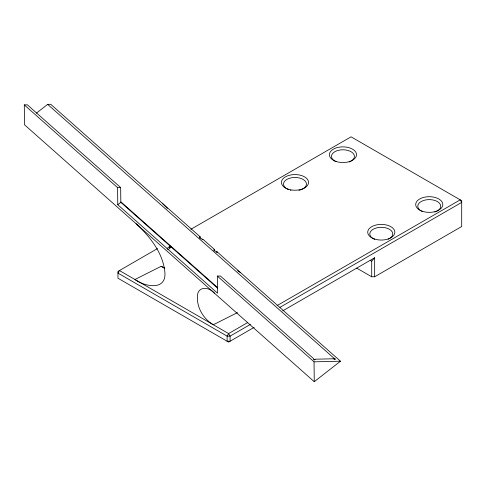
<?xml version="1.0" encoding="UTF-8"?>
<svg xmlns="http://www.w3.org/2000/svg" width="486" height="486" viewBox="0 0 486 486"><rect width="100%" height="100%" fill="white"/><g stroke="black" fill="none" stroke-linecap="round" stroke-linejoin="round"><path stroke-width="0.73" d="M200.068 238.353L200.068 236.718L50.732 104.29L47.658 104.362L36.432 113.141M202.856 239.798C202.407 238.517 198.264 237.8 200.068 236.712A2.217 1.847 -0.6 0 0 199.503 237.836M217.005 252.501L217.029 251.754L340.473 361.213L314.26 381.71L24.525 124.787L24.3 104.903L27.374 104.83L120.656 187.547L120.826 202.346L170.13 246.068L167.081 248.449L117.776 204.728L117.582 187.62L24.3 104.903M315.098 359.585L314.873 359.731A0.832 0.693 -0.6 0 1 313.695 359.737L313.689 359.276A1.069 0.346 32.8 0 0 314.746 359.664M170.124 246.013A0.832 0.437 -50.5 0 0 169.881 246.226L169.814 247.198M371.705 276.771L371.705 261.182L374.657 257.774L374.657 276.771L371.705 276.771L356.669 268.09M171.036 247.295L170.404 247.702M117.776 204.728L120.826 202.346M167.099 248.583A0.832 0.31 52 0 0 167.731 249.482A0.832 0.31 52 0 0 168.223 249.464L171.266 247.076L217.491 288.07M333.165 358.887L333.979 358.255L47.658 104.362M157.488 248.577L117.958 271.401L117.958 278.217L228.602 342.095L254.178 327.333M190.949 229.258L351.056 136.827L461.7 200.706L461.7 226.512L374.657 276.771M247.629 322.595L228.602 333.578L227.126 336.136L227.126 341.245L230.078 341.245L230.078 336.136L228.602 333.578L119.434 270.55L117.958 273.108L227.126 336.136L230.078 336.136L250.418 324.393M277.16 305.548L460.224 199.855L461.7 202.407L279.948 307.346M282.652 310.894L374.657 257.774M164.408 267.774L161.139 266.328L134.932 279.499C144.403 286.461 165.945 291.187 164.948 272.95C163.326 253.249 150.028 236.7 136.074 223.706M237.502 312.595L213.311 324.751C203.719 319.102 197.049 308.264 197.377 297.013C197.055 286.041 208.901 286.375 214.46 293.21M117.582 187.62L120.656 187.547M168.223 249.464L217.528 293.186L217.333 276.072L220.407 276.005L313.695 358.723M314.879 359.215L333.937 358.771M217.333 276.072L314.041 361.827L340.473 361.213M213.858 250.515A2.09 1.744 -0.6 0 1 214.393 249.409C212.929 250.029 216.009 251.675 216.999 251.754A1.786 1.488 -0.6 0 1 216.088 252.21M370.235 260.332L371.705 261.182M161.139 266.328L164.815 268.448M237.563 270.708L240.667 272.713M214.393 249.415L202.869 239.197A1.95 1.628 -0.6 0 1 201.963 239.659M120.984 201.927L217.728 287.718M169.505 246.675L170.622 247.672M162.288 203.209L167.378 208.458M214.393 249.421L214.399 251.049M314.041 361.827L314.26 381.71M374.402 239.24A11.476 6.628 0 0 1 372.792 229.477A11.476 6.628 0 0 1 389.772 229.477A11.476 6.628 0 0 1 388.156 239.24M288.101 189.406A11.476 6.628 0 0 1 287.256 179.2A11.476 6.628 0 0 1 304.777 180.658A11.476 6.628 0 0 1 298.987 190.312M290.968 190.312A11.476 6.628 0 0 1 290.209 190.129M421.745 211.24A11.476 6.628 0 0 1 421.538 201.332A11.476 6.628 0 0 1 438.603 202.389A11.476 6.628 0 0 1 434.757 212.048M336.075 161.71A11.476 6.628 0 0 1 334.647 151.832A11.476 6.628 0 0 1 351.803 152.191A11.476 6.628 0 0 1 349.155 161.978M334.897 359.209A1.075 0.346 32.8 0 1 334.058 358.899M333.997 358.382A0.832 0.31 52 0 0 334.623 359.282A0.832 0.31 52 0 0 335.121 359.263L335.376 359.026L334.842 358.522A1.245 0.401 32.8 0 0 334.161 358.273M170.999 247.253A0.832 0.346 -48.6 0 1 171.279 247.003M170.24 247.629A0.832 0.334 52.9 0 1 169.96 247.38M169.997 247.313A0.814 0.377 53.7 0 1 169.881 247.161M374.499 239.009A13.559 7.831 0 0 0 394.845 232.229A13.559 7.831 0 0 0 374.499 225.449A13.559 7.831 0 0 0 374.499 239.009M422.48 211.313A13.559 7.831 0 0 0 442.819 204.533A13.559 7.831 0 0 0 422.48 197.747A13.559 7.831 0 0 0 422.48 211.313M288.198 189.182A13.559 7.831 0 0 0 308.537 182.402A13.559 7.831 0 0 0 288.198 175.622A13.559 7.831 0 0 0 288.198 189.182M336.172 161.486A13.559 7.831 0 0 0 356.517 154.706A13.559 7.831 0 0 0 336.172 147.92A13.559 7.831 0 0 0 336.172 161.486"/></g></svg>
